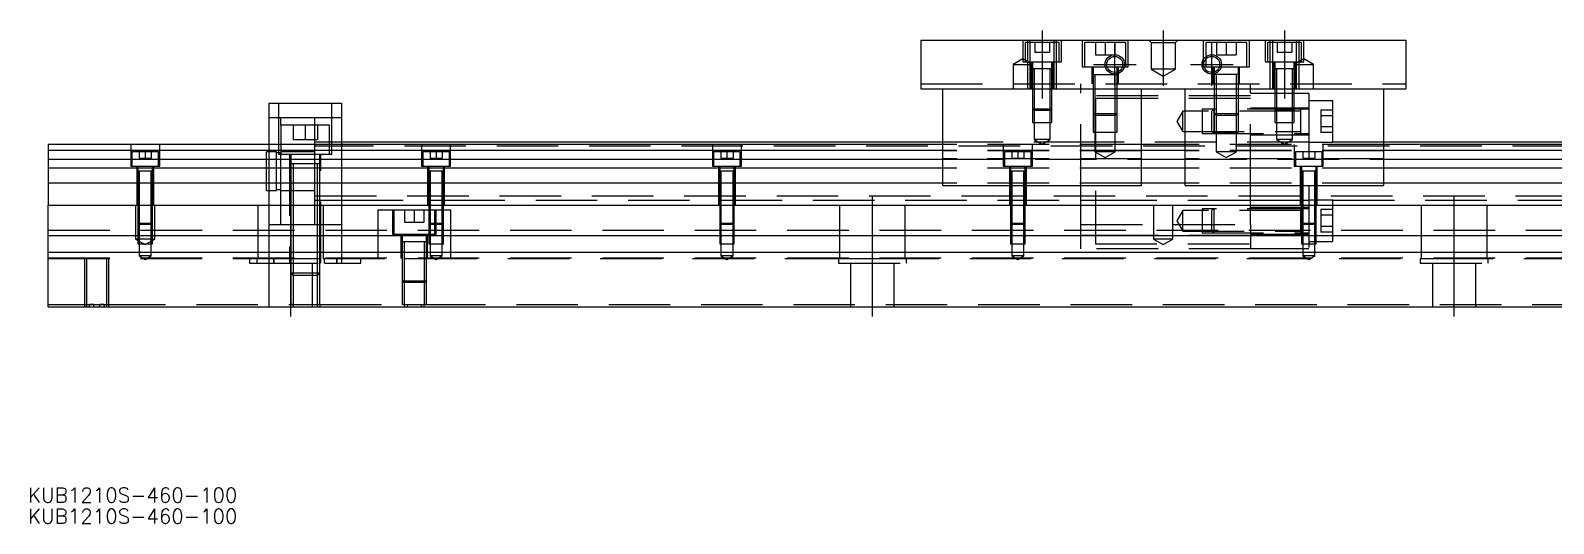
# Model space of a CAD drawing. Extents: x -12 to 639, y -267 to 77.
# Drawn here: x -3.7 to 310.5, y -266.8 to -165.1 of the extents above; entities that cross this region are included whole.
import ezdxf

# ---------------------------------------------------------------- set-up
doc = ezdxf.new("R2010")
doc.units = 0
doc.linetypes.add('CENTER', pattern=[50.8, 31.75, -6.35, 6.35, -6.35])
doc.linetypes.add('DASHED', pattern=[19.05, 12.7, -6.35])
doc.layers.get('0').update_dxf_attribs({"linetype": 'CONTINUOUS'})
doc.layers.add('CENTER', color=1, linetype='CENTER')
doc.styles.get("Standard").update_dxf_attribs({"font": 'txt.shx', "height": 3, "bigfont": 'bigfont.shx'})

# ---------------------------------------------------------------- blocks, each defined once
blk = doc.blocks.new('*U2')
at = {"color": 7, "linetype": 'CONTINUOUS'}
blk.add_text('KUB1210S-460-100', height=3, dxfattribs=at).set_placement((-4.19, -266.79))
blk = doc.blocks.new('*U3')
at = {"color": 7, "linetype": 'CONTINUOUS'}
blk.add_text('KUB1210S-460-100', height=3, dxfattribs=at).set_placement((-4.19, -262.44))

msp = doc.modelspace()

# ---------------------------------------------------------------- linework, layer by layer
at = {"color": 7, "linetype": 'CONTINUOUS'}
for p, q in [((180, -167.12), (280, -167.12)), ((180, -167.12), (180, -177.12)), ((280, -167.12), (280, -177.12)), ((180, -177.12), (280, -177.12)), ((184.5, -197.12), (184.5, -177.12)), ((225.5, -197.12), (225.5, -177.12)), ((234.5, -197.12), (234.5, -177.12)), ((275.5, -197.12), (275.5, -177.12)), ((45.5, -180.12), (45.5, -188.62)), ((45.5, -180.12), (60.5, -180.12)), ((60.5, -180.12), (60.5, -188.62)), ((184.5, -188.12), (60.5, -188.12)), ((410, -188.12), (275.5, -188.12)), ((0, -188.62), (0, -189.87)), ((184.5, -188.62), (0, -188.62)), ((184.5, -189.87), (0, -189.87)), ((0, -189.87), (0, -191.65)), ((234.5, -188.62), (225.5, -188.62)), ((234.5, -189.87), (225.5, -189.87)), ((460, -188.62), (275.5, -188.62)), ((460, -189.87), (275.5, -189.87)), ((0, -191.65), (184.5, -191.65)), ((0, -191.65), (0, -193.54)), ((184.5, -193.54), (0, -193.54)), ((0, -193.54), (0, -196.6)), ((225.5, -191.65), (234.5, -191.65)), ((234.5, -193.54), (225.5, -193.54)), ((275.5, -191.65), (460, -191.65)), ((460, -193.54), (275.5, -193.54)), ((0, -196.6), (0, -201.12)), ((184.5, -196.6), (0, -196.6)), ((184.5, -197.12), (225.5, -197.12)), ((234.5, -196.6), (225.5, -196.6)), ((234.5, -197.12), (275.5, -197.12)), ((460, -196.6), (275.5, -196.6)), ((0, -201.12), (460, -201.12)), ((0, -207.42), (0, -201.12)), ((0, -207.42), (460, -207.42)), ((0, -210.82), (0, -207.42)), ((0, -222.12), (0, -210.82)), ((0, -210.82), (460, -210.82)), ((0, -222.12), (460, -222.12))]:
    msp.add_line(p, q, dxfattribs=at)
at = {"color": 3, "linetype": 'DASHED'}
for p, q in [((201, -167.12), (201, -171.62)), ((208.5, -167.62), (201.5, -167.62)), ((201.5, -167.62), (201.5, -171.62)), ((202, -167.12), (202, -167.62)), ((202, -167.62), (202, -171.62)), ((202.5, -167.12), (202.5, -177.12)), ((203.5, -167.62), (203.5, -169.62)), ((203.5, -169.62), (205, -169.62)), ((205, -167.62), (205, -169.62)), ((205, -169.62), (206.5, -169.62)), ((206.5, -167.62), (206.5, -169.62)), ((207.5, -177.12), (207.5, -167.12)), ((208, -167.62), (208, -167.12)), ((208, -171.62), (208, -167.62)), ((208.5, -171.62), (208.5, -167.62)), ((209, -171.62), (209, -167.12)), ((213.25, -167.12), (213.25, -172.62)), ((222.25, -167.62), (213.75, -167.62)), ((213.75, -167.62), (213.75, -172.62)), ((216, -167.62), (216, -170.12)), ((218, -167.62), (218, -170.12)), ((220, -167.62), (220, -170.12)), ((222.25, -172.62), (222.25, -167.62)), ((222.75, -172.62), (222.75, -167.12)), ((227, -167.12), (227.5, -167.62)), ((227.5, -167.62), (227.5, -173.12)), ((227.5, -167.62), (232.5, -167.62)), ((232.5, -167.62), (233, -167.12)), ((232.5, -173.12), (232.5, -167.62)), ((238.25, -167.12), (238.25, -172.62)), ((247.25, -167.62), (238.75, -167.62)), ((238.75, -167.62), (238.75, -170.56)), ((241, -167.62), (241, -170.12)), ((243, -167.62), (243, -170.12)), ((245, -167.62), (245, -170.12)), ((247.25, -172.62), (247.25, -167.62)), ((247.75, -172.62), (247.75, -167.12)), ((251, -167.12), (251, -171.62)), ((258.5, -167.62), (251.5, -167.62)), ((251.5, -167.62), (251.5, -171.62)), ((252, -167.12), (252, -167.62)), ((252, -167.62), (252, -171.62)), ((252.5, -167.12), (252.5, -177.12)), ((253.5, -167.62), (253.5, -169.62)), ((253.5, -169.62), (255, -169.62)), ((255, -167.62), (255, -169.62)), ((255, -169.62), (256.5, -169.62)), ((256.5, -167.62), (256.5, -169.62)), ((257.5, -177.12), (257.5, -167.12)), ((258, -167.62), (258, -167.12)), ((258, -171.62), (258, -167.62)), ((258.5, -171.62), (258.5, -167.62)), ((259, -171.62), (259, -167.12)), ((201, -170.97), (199, -172.12)), ((199, -172.12), (203, -172.12)), ((199, -172.12), (199, -177.12)), ((203, -172.12), (201, -170.97)), ((201, -171.62), (209, -171.62)), ((202, -171.62), (202, -177.12)), ((202.75, -171.62), (202.75, -177.12)), ((203, -171.62), (203, -173.02)), ((207, -173.02), (207, -171.62)), ((207.25, -177.12), (207.25, -171.62)), ((208, -177.12), (208, -171.62)), ((213.25, -172.62), (222.75, -172.62)), ((215.25, -172.62), (215.25, -176.12)), ((215.5, -172.62), (215.5, -174.22)), ((216, -170.12), (218, -170.12)), ((218, -170.12), (220, -170.12)), ((220.5, -173.69), (220.5, -172.62)), ((220.75, -176.12), (220.75, -172.62)), ((238.25, -172.62), (247.75, -172.62)), ((238.75, -170.56), (238.75, -171.04)), ((238.75, -171.04), (238.75, -172.62)), ((240.25, -172.62), (240.25, -176.12)), ((240.5, -172.62), (240.5, -173.69)), ((241, -170.12), (243, -170.12)), ((243, -170.12), (245, -170.12)), ((245.5, -174.22), (245.5, -172.62)), ((245.75, -176.12), (245.75, -172.62)), ((251, -171.62), (259, -171.62)), ((252, -171.62), (252, -177.12)), ((252.75, -171.62), (252.75, -177.12)), ((253, -171.62), (253, -173.02)), ((259, -170.97), (257, -172.12)), ((257, -173.02), (257, -171.62)), ((257, -172.12), (261, -172.12)), ((257.25, -177.12), (257.25, -171.62)), ((258, -177.12), (258, -171.62)), ((261, -172.12), (259, -170.97)), ((261, -177.12), (261, -172.12)), ((203, -173.01), (203, -173.02)), ((203.22, -173.02), (203, -173.02)), ((203, -173.02), (203, -173.03)), ((203, -173.02), (203, -177.12)), ((206.78, -173.02), (203.22, -173.02)), ((203.35, -173.02), (203.35, -177.12)), ((206.65, -177.12), (206.65, -173.02)), ((207, -173.02), (206.78, -173.02)), ((207, -173.02), (207, -173.01)), ((207, -173.03), (207, -173.02)), ((207, -177.12), (207, -173.02)), ((215.5, -174.21), (215.5, -174.22)), ((215.5, -174.22), (215.76, -174.22)), ((215.5, -174.22), (220.5, -174.22)), ((215.5, -174.22), (215.5, -174.22)), ((215.5, -174.22), (215.5, -176.12)), ((215.9, -174.22), (215.9, -176.12)), ((220.1, -176.12), (220.1, -174.22)), ((220.5, -174.06), (220.5, -173.69)), ((220.5, -174.22), (220.5, -174.06)), ((220.5, -174.22), (220.5, -174.21)), ((220.5, -174.22), (220.5, -174.22)), ((220.5, -176.12), (220.5, -174.22)), ((227.5, -173.12), (230, -174.56)), ((232.5, -173.12), (227.5, -173.12)), ((230, -174.56), (232.5, -173.12)), ((240.5, -173.69), (240.5, -174.06)), ((240.5, -174.06), (240.5, -174.22)), ((240.5, -174.21), (240.5, -174.22)), ((240.76, -174.22), (240.5, -174.22)), ((240.5, -174.22), (240.5, -174.22)), ((240.5, -174.22), (240.5, -176.12)), ((245.24, -174.22), (240.76, -174.22)), ((240.9, -174.22), (240.9, -176.12)), ((245.1, -176.12), (245.1, -174.22)), ((245.5, -174.22), (245.24, -174.22)), ((245.5, -174.22), (245.5, -174.21)), ((245.5, -174.22), (245.5, -174.22)), ((245.5, -176.12), (245.5, -174.22)), ((253, -173.01), (253, -173.02)), ((253.22, -173.02), (253, -173.02)), ((253, -173.02), (253, -177.12)), ((253, -173.02), (253, -173.03)), ((256.78, -173.02), (253.22, -173.02)), ((253.35, -173.02), (253.35, -177.12)), ((256.65, -177.12), (256.65, -173.02)), ((257, -173.02), (256.78, -173.02)), ((257, -173.02), (257, -173.01)), ((257, -177.12), (257, -173.02)), ((257, -173.03), (257, -173.02)), ((180, -176.12), (280, -176.12)), ((203, -177.12), (203, -181.27)), ((203, -177.12), (203, -181.27)), ((203.35, -177.12), (203.35, -181.62)), ((206.65, -181.62), (206.65, -177.12)), ((207, -181.27), (207, -177.12)), ((207, -181.27), (207, -177.12)), ((213, -177.12), (213, -176.12)), ((213, -197.12), (213, -177.12)), ((248, -178.62), (213, -178.62)), ((215.5, -176.12), (215.5, -177.12)), ((215.5, -176.12), (215.5, -177.12)), ((215.5, -177.12), (215.5, -182.22)), ((215.5, -177.12), (215.5, -182.22)), ((215.9, -176.12), (215.9, -177.12)), ((215.9, -177.12), (215.9, -182.62)), ((220.1, -177.12), (220.1, -176.12)), ((220.1, -182.62), (220.1, -177.12)), ((220.5, -177.12), (220.5, -176.12)), ((220.5, -177.12), (220.5, -176.12)), ((220.5, -182.22), (220.5, -177.12)), ((220.5, -182.22), (220.5, -177.12)), ((240.5, -176.12), (240.5, -177.12)), ((240.5, -176.12), (240.5, -177.12)), ((240.5, -177.12), (240.5, -182.22)), ((240.5, -177.12), (240.5, -182.22)), ((240.9, -176.12), (240.9, -177.12)), ((240.9, -177.12), (240.9, -182.62)), ((245.1, -177.12), (245.1, -176.12)), ((245.1, -182.62), (245.1, -177.12)), ((245.5, -177.12), (245.5, -176.12)), ((245.5, -177.12), (245.5, -176.12)), ((245.5, -182.22), (245.5, -177.12)), ((245.5, -182.22), (245.5, -177.12)), ((248, -177.12), (248, -176.12)), ((248, -197.12), (248, -177.12)), ((260, -178.12), (248, -178.12)), ((253, -177.12), (253, -181.27)), ((253, -177.12), (253, -181.27)), ((253.35, -177.12), (253.35, -181.62)), ((256.65, -181.62), (256.65, -177.12)), ((257, -181.27), (257, -177.12)), ((257, -181.27), (257, -177.12)), ((260, -178.12), (260, -210.12)), ((47.5, -180.12), (47.5, -190.62)), ((58.5, -190.62), (58.5, -180.12)), ((203, -181.27), (207, -181.27)), ((203, -181.27), (203, -184.12)), ((203, -181.27), (203.35, -181.62)), ((206.65, -181.62), (203.35, -181.62)), ((203.35, -181.62), (203.35, -184.12)), ((206.65, -181.62), (207, -181.27)), ((206.65, -184.12), (206.65, -181.62)), ((207, -184.12), (207, -181.27)), ((215.5, -182.22), (220.5, -182.22)), ((215.5, -182.22), (215.5, -186.12)), ((215.5, -182.22), (215.9, -182.62)), ((248, -179.12), (216, -179.12)), ((216, -179.12), (216, -209.12)), ((220.1, -182.62), (220.5, -182.22)), ((220.5, -186.12), (220.5, -182.22)), ((234, -181.77), (232.79, -183.87)), ((234, -185.97), (234, -181.77)), ((258.4, -181.77), (234, -181.77)), ((238, -181.37), (238, -186.37)), ((260, -181.37), (238, -181.37)), ((240.4, -181.37), (240.4, -186.37)), ((240.5, -182.22), (245.5, -182.22)), ((240.5, -182.22), (240.5, -186.12)), ((240.5, -182.22), (240.9, -182.62)), ((245.1, -182.62), (245.5, -182.22)), ((245.5, -186.12), (245.5, -182.22)), ((260, -181.12), (248, -181.12)), ((253, -181.27), (257, -181.27)), ((253, -181.27), (253, -184.12)), ((253, -181.27), (253.35, -181.62)), ((256.65, -181.62), (253.35, -181.62)), ((253.35, -181.62), (253.35, -184.12)), ((256.65, -181.62), (257, -181.27)), ((256.65, -184.12), (256.65, -181.62)), ((257, -184.12), (257, -181.27)), ((258.4, -186.37), (258.4, -181.37)), ((265, -179.62), (260, -179.62)), ((262.5, -181.56), (262.5, -186.18)), ((265, -181.56), (262.5, -181.56)), ((265, -188.12), (265, -179.62)), ((48, -183.12), (45.5, -183.12)), ((48, -184.62), (48, -183.12)), ((55, -183.12), (48, -183.12)), ((58, -184.62), (48, -184.62)), ((48, -184.62), (48, -188.62)), ((50.5, -184.62), (50.5, -187.62)), ((53, -184.62), (53, -187.62)), ((55, -184.62), (55, -183.12)), ((60.5, -183.12), (55, -183.12)), ((55, -188.62), (55, -184.62)), ((55.5, -184.62), (55.5, -187.62)), ((58, -188.62), (58, -184.62)), ((203, -184.12), (207, -184.12)), ((203.35, -184.12), (203.35, -187.62)), ((206.65, -187.62), (206.65, -184.12)), ((220.1, -182.62), (215.9, -182.62)), ((215.9, -182.62), (215.9, -186.12)), ((220.1, -186.12), (220.1, -182.62)), ((232.79, -183.87), (234, -185.97)), ((245.1, -182.62), (240.9, -182.62)), ((240.9, -182.62), (240.9, -186.12)), ((245.1, -186.12), (245.1, -182.62)), ((253, -184.12), (257, -184.12)), ((253.35, -184.12), (253.35, -187.62)), ((256.65, -187.62), (256.65, -184.12)), ((265, -182.72), (262.5, -182.72)), ((265, -185.02), (262.5, -185.02)), ((50.5, -187.62), (53, -187.62)), ((53, -187.62), (55.5, -187.62)), ((58, -188.12), (55, -188.12)), ((60.5, -188.12), (58, -188.12)), ((216, -188.12), (184.5, -188.12)), ((206.65, -187.62), (203.35, -187.62)), ((203.35, -187.62), (205, -188.57)), ((205, -188.57), (206.65, -187.62)), ((215.5, -186.12), (220.5, -186.12)), ((215.9, -186.12), (215.9, -190.12)), ((260, -188.12), (216, -188.12)), ((220.1, -190.12), (220.1, -186.12)), ((234, -185.97), (258.4, -185.97)), ((238, -186.37), (260, -186.37)), ((240.5, -186.12), (245.5, -186.12)), ((240.9, -186.12), (240.9, -190.12)), ((245.1, -190.12), (245.1, -186.12)), ((248, -186.62), (260, -186.62)), ((256.65, -187.62), (253.35, -187.62)), ((253.35, -187.62), (255, -188.57)), ((255, -188.57), (256.65, -187.62)), ((260, -188.12), (265, -188.12)), ((260, -188.12), (265, -188.12)), ((265, -186.18), (262.5, -186.18)), ((275.5, -188.12), (265, -188.12)), ((17, -188.62), (17, -193.12)), ((22.75, -190.12), (17.25, -190.12)), ((17.25, -190.12), (17.25, -193.12)), ((18.75, -190.12), (18.75, -191.42)), ((18.75, -191.42), (20, -191.42)), ((20, -190.12), (20, -191.42)), ((20, -191.42), (21.25, -191.42)), ((21.25, -190.12), (21.25, -191.42)), ((22.75, -193.12), (22.75, -190.12)), ((23, -193.12), (23, -188.62)), ((45, -198.12), (45, -190.12)), ((45.5, -190.12), (45, -190.12)), ((45.5, -188.62), (45.5, -201.12)), ((47.1, -190.12), (45.5, -190.12)), ((47.1, -198.12), (47.1, -190.12)), ((48, -190.32), (47.1, -190.32)), ((47.5, -190.62), (58.5, -190.62)), ((48, -188.62), (48, -190.62)), ((55, -190.12), (48, -190.12)), ((48, -194.12), (48, -190.62)), ((49.75, -190.62), (49.75, -213.12)), ((50, -190.62), (50, -192.62)), ((55, -190.62), (55, -188.62)), ((410, -188.99), (55, -188.99)), ((55, -192.62), (55, -190.62)), ((56, -192.62), (56, -190.62)), ((56.25, -213.12), (56.25, -190.62)), ((58, -190.62), (58, -188.62)), ((60.5, -188.62), (60.5, -201.12)), ((77, -188.62), (77, -193.12)), ((82.75, -190.12), (77.25, -190.12)), ((77.25, -190.12), (77.25, -193.12)), ((78.75, -190.12), (78.75, -191.42)), ((78.75, -191.42), (80, -191.42)), ((80, -190.12), (80, -191.42)), ((80, -191.42), (81.25, -191.42)), ((81.25, -190.12), (81.25, -191.42)), ((82.75, -193.12), (82.75, -190.12)), ((83, -193.12), (83, -188.62)), ((137, -188.62), (137, -193.12)), ((142.75, -190.12), (137.25, -190.12)), ((137.25, -190.12), (137.25, -193.12)), ((138.75, -190.12), (138.75, -191.42)), ((138.75, -191.42), (140, -191.42)), ((140, -190.12), (140, -191.42)), ((140, -191.42), (141.25, -191.42)), ((141.25, -190.12), (141.25, -191.42)), ((142.75, -193.12), (142.75, -190.12)), ((143, -193.12), (143, -188.62)), ((225.5, -188.62), (184.5, -188.62)), ((225.5, -189.87), (184.5, -189.87)), ((225.5, -189.92), (184.5, -189.92)), ((225.5, -191.62), (184.5, -191.62)), ((197, -188.62), (197, -193.12)), ((202.75, -190.12), (197.25, -190.12)), ((197.25, -190.12), (197.25, -193.12)), ((198.75, -190.12), (198.75, -191.42)), ((198.75, -191.42), (200, -191.42)), ((200, -190.12), (200, -191.42)), ((200, -191.42), (201.25, -191.42)), ((201.25, -190.12), (201.25, -191.42)), ((202.75, -193.12), (202.75, -190.12)), ((203, -193.12), (203, -188.62)), ((220.1, -190.12), (215.9, -190.12)), ((215.9, -190.12), (218, -191.33)), ((218, -191.33), (220.1, -190.12)), ((275.5, -188.62), (234.5, -188.62)), ((275.5, -189.87), (234.5, -189.87)), ((275.5, -189.92), (234.5, -189.92)), ((275.5, -191.62), (234.5, -191.62)), ((245.1, -190.12), (240.9, -190.12)), ((240.9, -190.12), (243, -191.33)), ((243, -191.33), (245.1, -190.12)), ((257, -188.62), (257, -193.12)), ((262.75, -190.12), (257.25, -190.12)), ((257.25, -190.12), (257.25, -193.12)), ((258.75, -190.12), (258.75, -191.42)), ((258.75, -191.42), (260, -191.42)), ((260, -190.12), (260, -191.42)), ((260, -191.42), (261.25, -191.42)), ((261.25, -190.12), (261.25, -191.42)), ((262.75, -193.12), (262.75, -190.12)), ((263, -193.12), (263, -188.62)), ((17, -193.12), (23, -193.12)), ((18.25, -193.12), (18.25, -201.12)), ((18.5, -193.12), (18.5, -194.12)), ((18.5, -194.11), (18.5, -194.12)), ((18.62, -194.12), (18.5, -194.12)), ((18.5, -194.12), (18.5, -201.12)), ((18.5, -194.12), (18.5, -194.12)), ((20, -194.12), (18.62, -194.12)), ((18.75, -194.12), (18.75, -201.12)), ((21.38, -194.12), (20, -194.12)), ((21.25, -201.12), (21.25, -194.12)), ((21.5, -194.12), (21.38, -194.12)), ((21.5, -194.12), (21.5, -193.12)), ((21.5, -194.12), (21.5, -194.11)), ((21.5, -201.12), (21.5, -194.12)), ((21.5, -194.12), (21.5, -194.12)), ((21.75, -201.12), (21.75, -193.12)), ((48, -201.12), (48, -194.12)), ((50.35, -192.62), (50, -192.62)), ((50, -192.62), (50, -192.62)), ((50, -192.62), (50, -201.12)), ((50, -192.62), (50, -192.62)), ((55.65, -192.62), (50.35, -192.62)), ((50.5, -192.62), (50.5, -201.12)), ((55, -194.12), (55, -192.62)), ((55, -201.12), (55, -194.12)), ((55.5, -201.12), (55.5, -192.62)), ((56, -192.62), (55.65, -192.62)), ((56, -201.12), (56, -192.62)), ((56, -192.62), (56, -192.62)), ((56, -192.62), (56, -192.62)), ((77, -193.12), (83, -193.12)), ((78.25, -193.12), (78.25, -201.12)), ((78.5, -193.12), (78.5, -194.12)), ((78.5, -194.11), (78.5, -194.12)), ((78.62, -194.12), (78.5, -194.12)), ((78.5, -194.12), (78.5, -201.12)), ((78.5, -194.12), (78.5, -194.12)), ((80, -194.12), (78.62, -194.12)), ((78.75, -194.12), (78.75, -201.12)), ((81.38, -194.12), (80, -194.12)), ((81.25, -201.12), (81.25, -194.12)), ((81.5, -194.12), (81.38, -194.12)), ((81.5, -194.12), (81.5, -193.12)), ((81.5, -194.12), (81.5, -194.11)), ((81.5, -201.12), (81.5, -194.12)), ((81.5, -194.12), (81.5, -194.12)), ((81.75, -201.12), (81.75, -193.12)), ((137, -193.12), (143, -193.12)), ((138.25, -193.12), (138.25, -201.12)), ((138.5, -193.12), (138.5, -194.12)), ((138.5, -194.11), (138.5, -194.12)), ((138.62, -194.12), (138.5, -194.12)), ((138.5, -194.12), (138.5, -201.12)), ((138.5, -194.12), (138.5, -194.12)), ((140, -194.12), (138.62, -194.12)), ((138.75, -194.12), (138.75, -201.12)), ((141.38, -194.12), (140, -194.12)), ((141.25, -201.12), (141.25, -194.12)), ((141.5, -194.12), (141.38, -194.12)), ((141.5, -194.12), (141.5, -193.12)), ((141.5, -194.12), (141.5, -194.11)), ((141.5, -201.12), (141.5, -194.12)), ((141.5, -194.12), (141.5, -194.12)), ((141.75, -201.12), (141.75, -193.12)), ((184.5, -191.65), (225.5, -191.65)), ((225.5, -193.54), (184.5, -193.54)), ((197, -193.12), (203, -193.12)), ((198.25, -193.12), (198.25, -201.12)), ((198.5, -193.12), (198.5, -194.12)), ((198.5, -194.11), (198.5, -194.12)), ((198.62, -194.12), (198.5, -194.12)), ((198.5, -194.12), (198.5, -201.12)), ((198.5, -194.12), (198.5, -194.12)), ((200, -194.12), (198.62, -194.12)), ((198.75, -194.12), (198.75, -201.12)), ((201.38, -194.12), (200, -194.12)), ((201.25, -201.12), (201.25, -194.12)), ((201.5, -194.12), (201.38, -194.12)), ((201.5, -194.12), (201.5, -193.12)), ((201.5, -194.12), (201.5, -194.11)), ((201.5, -201.12), (201.5, -194.12)), ((201.5, -194.12), (201.5, -194.12)), ((201.75, -201.12), (201.75, -193.12)), ((234.5, -191.65), (275.5, -191.65)), ((275.5, -193.54), (234.5, -193.54)), ((257, -193.12), (263, -193.12)), ((258.25, -193.12), (258.25, -201.12)), ((258.5, -193.12), (258.5, -194.12)), ((258.5, -194.11), (258.5, -194.12)), ((258.62, -194.12), (258.5, -194.12)), ((258.5, -194.12), (258.5, -201.12)), ((258.5, -194.12), (258.5, -194.12)), ((260, -194.12), (258.62, -194.12)), ((258.75, -194.12), (258.75, -201.12)), ((261.38, -194.12), (260, -194.12)), ((261.25, -201.12), (261.25, -194.12)), ((261.5, -194.12), (261.38, -194.12)), ((261.5, -194.12), (261.5, -193.12)), ((261.5, -194.12), (261.5, -194.11)), ((261.5, -201.12), (261.5, -194.12)), ((261.5, -194.12), (261.5, -194.12)), ((261.75, -201.12), (261.75, -193.12)), ((47.1, -197.92), (48, -197.92)), ((225.5, -196.6), (184.5, -196.6)), ((225.5, -196.62), (184.5, -196.62)), ((213, -201.12), (213, -197.12)), ((275.5, -196.6), (234.5, -196.6)), ((275.5, -196.62), (234.5, -196.62)), ((248, -201.12), (248, -197.12)), ((45, -198.12), (45.5, -198.12)), ((45.5, -198.12), (47.1, -198.12)), ((48, -198.12), (50, -198.12)), ((50, -198.12), (50.5, -198.12)), ((50.5, -198.12), (55, -198.12)), ((55, -199.24), (410, -199.24)), ((55, -200.12), (55.5, -200.12)), ((55.5, -200.12), (56, -200.12)), ((56, -200.12), (60.5, -200.12)), ((60.5, -200.12), (78.5, -200.12)), ((78.5, -200.12), (78.75, -200.12)), ((78.75, -200.12), (81.25, -200.12)), ((81.25, -200.12), (81.5, -200.12)), ((81.5, -200.12), (213, -200.12)), ((213, -200.12), (216, -200.12)), ((216, -200.12), (248, -200.12)), ((216, -200.12), (248, -200.12)), ((248, -200.12), (258.5, -200.12)), ((248, -200.12), (258.5, -200.12)), ((258.5, -200.12), (258.75, -200.12)), ((258.5, -200.12), (258.75, -200.12)), ((258.75, -200.12), (260, -200.12)), ((258.75, -200.12), (260, -200.12)), ((261.25, -200.12), (260, -200.12)), ((265, -200.12), (260, -200.12)), ((261.5, -200.12), (261.25, -200.12)), ((265, -200.12), (261.5, -200.12)), ((265, -200.12), (410, -200.12)), ((265, -208.62), (265, -200.12)), ((18, -201.12), (18, -208.12)), ((18.5, -201.12), (18.5, -204.87)), ((18.5, -201.12), (18.5, -204.87)), ((18.75, -201.12), (18.75, -205.12)), ((21.25, -205.12), (21.25, -201.12)), ((21.5, -204.87), (21.5, -201.12)), ((21.5, -204.87), (21.5, -201.12)), ((22, -208.12), (22, -201.12)), ((43.29, -212.12), (43.29, -201.12)), ((45.5, -201.12), (45.5, -207.42)), ((48, -205.12), (48, -201.12)), ((50, -201.12), (50, -207.42)), ((50.5, -201.12), (50.5, -207.42)), ((55, -205.12), (55, -201.12)), ((55.5, -207.42), (55.5, -201.12)), ((56, -207.42), (56, -201.12)), ((56.71, -201.12), (56.71, -212.12)), ((60.5, -201.12), (60.5, -207.42)), ((68, -202.12), (68, -207.42)), ((68, -202.12), (78.5, -202.12)), ((71, -202.12), (71, -207.12)), ((71.25, -202.12), (71.25, -207.12)), ((73.5, -202.12), (73.5, -204.62)), ((75.5, -202.12), (75.5, -204.62)), ((77.5, -202.12), (77.5, -204.62)), ((78.5, -201.12), (78.5, -204.87)), ((78.5, -201.12), (78.5, -204.87)), ((78.5, -202.12), (78.75, -202.12)), ((78.75, -201.12), (78.75, -205.12)), ((78.75, -202.12), (81.25, -202.12)), ((79.75, -205.12), (79.75, -202.12)), ((80, -207.12), (80, -202.12)), ((81.25, -205.12), (81.25, -201.12)), ((81.25, -202.12), (81.5, -202.12)), ((81.5, -204.87), (81.5, -201.12)), ((81.5, -204.87), (81.5, -201.12)), ((81.5, -202.12), (83, -202.12)), ((83, -202.12), (83, -207.42)), ((138.5, -201.12), (138.5, -204.87)), ((138.5, -201.12), (138.5, -204.87)), ((138.75, -201.12), (138.75, -205.12)), ((141.25, -205.12), (141.25, -201.12)), ((141.5, -204.87), (141.5, -201.12)), ((141.5, -204.87), (141.5, -201.12)), ((163.29, -212.12), (163.29, -201.12)), ((176.71, -201.12), (176.71, -212.12)), ((198.5, -201.12), (198.5, -204.87)), ((198.5, -201.12), (198.5, -204.87)), ((198.75, -201.12), (198.75, -205.12)), ((201.25, -205.12), (201.25, -201.12)), ((201.5, -204.87), (201.5, -201.12)), ((201.5, -204.87), (201.5, -201.12)), ((213, -205.12), (213, -201.12)), ((228, -201.12), (228, -208.12)), ((232, -208.12), (232, -201.12)), ((234, -202.27), (232.79, -204.37)), ((234, -206.47), (234, -202.27)), ((258.4, -202.27), (234, -202.27)), ((238, -201.87), (238, -206.87)), ((260, -201.87), (238, -201.87)), ((240.4, -201.87), (240.4, -206.87)), ((248, -205.12), (248, -201.12)), ((260, -201.62), (248, -201.62)), ((258.4, -206.87), (258.4, -201.87)), ((258.5, -201.12), (258.5, -204.87)), ((258.5, -201.12), (258.5, -204.87)), ((258.75, -201.12), (258.75, -205.12)), ((261.25, -205.12), (261.25, -201.12)), ((261.5, -204.87), (261.5, -201.12)), ((261.5, -204.87), (261.5, -201.12)), ((262.5, -202.06), (262.5, -206.68)), ((265, -202.06), (262.5, -202.06)), ((265, -203.22), (262.5, -203.22)), ((283.29, -212.12), (283.29, -201.12)), ((296.71, -201.12), (296.71, -212.12)), ((0, -206.27), (460, -206.27)), ((18.5, -204.87), (21.5, -204.87)), ((18.5, -204.87), (18.5, -207.42)), ((18.5, -204.87), (18.75, -205.12)), ((21.25, -205.12), (18.75, -205.12)), ((18.75, -205.12), (18.75, -209.12)), ((21.25, -205.12), (21.5, -204.87)), ((21.25, -209.12), (21.25, -205.12)), ((21.5, -207.42), (21.5, -204.87)), ((45.5, -205.12), (48, -205.12)), ((48, -205.12), (50, -205.12)), ((50, -205.12), (50.5, -205.12)), ((50.5, -205.12), (55, -205.12)), ((55, -205.12), (60.5, -205.12)), ((71, -207.12), (80, -207.12)), ((72.75, -207.12), (72.75, -212.12)), ((73, -207.12), (73, -207.42)), ((73.5, -204.62), (75.5, -204.62)), ((75.5, -204.62), (77.5, -204.62)), ((78, -207.42), (78, -207.12)), ((78.25, -212.12), (78.25, -207.12)), ((78.5, -204.87), (81.5, -204.87)), ((78.5, -204.87), (78.5, -207.42)), ((78.5, -204.87), (78.75, -205.12)), ((81.25, -205.12), (78.75, -205.12)), ((78.75, -205.12), (78.75, -209.12)), ((79.75, -207.12), (79.75, -205.12)), ((81.25, -205.12), (81.5, -204.87)), ((81.25, -209.12), (81.25, -205.12)), ((81.5, -207.42), (81.5, -204.87)), ((138.5, -204.87), (141.5, -204.87)), ((138.5, -204.87), (138.5, -207.42)), ((138.5, -204.87), (138.75, -205.12)), ((141.25, -205.12), (138.75, -205.12)), ((138.75, -205.12), (138.75, -209.12)), ((141.25, -205.12), (141.5, -204.87)), ((141.25, -209.12), (141.25, -205.12)), ((141.5, -207.42), (141.5, -204.87)), ((198.5, -204.87), (201.5, -204.87)), ((198.5, -204.87), (198.5, -207.42)), ((198.5, -204.87), (198.75, -205.12)), ((201.25, -205.12), (198.75, -205.12)), ((198.75, -205.12), (198.75, -209.12)), ((201.25, -205.12), (201.5, -204.87)), ((201.25, -209.12), (201.25, -205.12)), ((201.5, -207.42), (201.5, -204.87)), ((213, -205.12), (248, -205.12)), ((213, -207.42), (213, -205.12)), ((232.79, -204.37), (234, -206.47)), ((234, -206.47), (258.4, -206.47)), ((238, -206.87), (260, -206.87)), ((248, -205.12), (248, -207.42)), ((248, -207.12), (260, -207.12)), ((258.5, -204.87), (261.5, -204.87)), ((258.5, -204.87), (258.5, -207.42)), ((258.5, -204.87), (258.75, -205.12)), ((261.25, -205.12), (258.75, -205.12)), ((258.75, -205.12), (258.75, -209.12)), ((261.25, -205.12), (261.5, -204.87)), ((261.25, -209.12), (261.25, -205.12)), ((261.5, -207.42), (261.5, -204.87)), ((265, -205.52), (262.5, -205.52)), ((265, -206.68), (262.5, -206.68)), ((22, -208.12), (18, -208.12)), ((18, -208.12), (20, -209.27)), ((18.5, -207.42), (18.5, -209.12)), ((18.5, -209.12), (21.5, -209.12)), ((18.75, -209.12), (18.75, -211.62)), ((20, -209.27), (22, -208.12)), ((21.25, -211.62), (21.25, -209.12)), ((21.5, -209.12), (21.5, -207.42)), ((45.5, -207.42), (45.5, -210.82)), ((50, -207.42), (50, -210.82)), ((50.5, -207.42), (50.5, -210.82)), ((55.5, -210.82), (55.5, -207.42)), ((56, -210.82), (56, -207.42)), ((60.5, -207.42), (60.5, -210.82)), ((68, -207.42), (68, -210.82)), ((73, -207.42), (73, -208.72)), ((73, -208.71), (73, -208.72)), ((73.26, -208.72), (73, -208.72)), ((73, -208.72), (73, -210.82)), ((73, -208.72), (73, -208.72)), ((77.74, -208.72), (73.26, -208.72)), ((73.4, -208.72), (73.4, -210.82)), ((77.6, -210.82), (77.6, -208.72)), ((78, -208.72), (77.74, -208.72)), ((78, -208.72), (78, -207.42)), ((78, -208.72), (78, -208.71)), ((78, -210.82), (78, -208.72)), ((78, -208.72), (78, -208.72)), ((78.5, -207.42), (78.5, -209.12)), ((78.5, -209.12), (81.5, -209.12)), ((78.75, -209.12), (78.75, -211.62)), ((81.25, -211.62), (81.25, -209.12)), ((81.5, -209.12), (81.5, -207.42)), ((83, -207.42), (83, -210.82)), ((138.5, -207.42), (138.5, -209.12)), ((138.5, -209.12), (141.5, -209.12)), ((138.75, -209.12), (138.75, -211.62)), ((141.25, -211.62), (141.25, -209.12)), ((141.5, -209.12), (141.5, -207.42)), ((198.5, -207.42), (198.5, -209.12)), ((198.5, -209.12), (201.5, -209.12)), ((198.75, -209.12), (198.75, -211.62)), ((201.25, -211.62), (201.25, -209.12)), ((201.5, -209.12), (201.5, -207.42)), ((213, -207.4), (248, -207.4)), ((216, -207.4), (213, -207.4)), ((213, -210.12), (213, -207.42)), ((248, -210.12), (213, -210.12)), ((248, -207.4), (216, -207.4)), ((216, -209.12), (248, -209.12)), ((232, -208.12), (228, -208.12)), ((228, -208.12), (230, -209.27)), ((230, -209.27), (232, -208.12)), ((248, -207.42), (248, -210.12)), ((260, -210.12), (248, -210.12)), ((258.5, -207.42), (258.5, -209.12)), ((258.5, -209.12), (261.5, -209.12)), ((258.75, -209.12), (258.75, -211.62)), ((260, -208.62), (265, -208.62)), ((261.25, -211.62), (261.25, -209.12)), ((261.5, -209.12), (261.5, -207.42)), ((0, -211.97), (460, -211.97)), ((0, -212.12), (43.29, -212.12)), ((7.5, -212.12), (7.5, -222.12)), ((7.9, -212.12), (7.9, -222.12)), ((12.1, -222.12), (12.1, -212.12)), ((12.5, -222.12), (12.5, -212.12)), ((21.25, -211.62), (18.75, -211.62)), ((18.75, -211.62), (20, -212.34)), ((20, -212.34), (21.25, -211.62)), ((41.5, -212.12), (41.5, -213.12)), ((41.5, -213.12), (43, -213.12)), ((43, -212.12), (57, -212.12)), ((43, -212.12), (43, -213.12)), ((43, -213.12), (57, -213.12)), ((43, -213.12), (57, -213.12)), ((43.29, -212.12), (56.71, -212.12)), ((45.5, -210.82), (45.5, -212.12)), ((45.5, -212.12), (45.5, -213.12)), ((45.5, -213.12), (45.5, -222.12)), ((46.5, -213.12), (46.5, -212.12)), ((46.5, -212.12), (46.5, -213.12)), ((50, -210.82), (50, -212.12)), ((50, -212.12), (50, -213.12)), ((50, -213.12), (50, -215.12)), ((50, -213.12), (50, -215.12)), ((50.5, -210.82), (50.5, -212.12)), ((50.5, -212.12), (50.5, -213.12)), ((50.5, -213.12), (55.5, -213.12)), ((50.5, -213.12), (50.5, -215.62)), ((54.5, -222.12), (54.5, -213.12)), ((55.5, -212.12), (55.5, -210.82)), ((55.5, -213.12), (55.5, -212.12)), ((55.5, -215.62), (55.5, -213.12)), ((56, -212.12), (56, -210.82)), ((56, -213.12), (56, -212.12)), ((56, -215.12), (56, -213.12)), ((56, -215.12), (56, -213.12)), ((56.71, -212.12), (403.29, -212.12)), ((57, -213.12), (57, -212.12)), ((57, -213.12), (59.5, -213.12)), ((59.5, -212.12), (59.5, -213.12)), ((59.5, -213.12), (59.5, -212.12)), ((59.5, -213.12), (64.5, -213.12)), ((60.5, -210.82), (60.5, -213.12)), ((64.5, -213.12), (64.5, -212.12)), ((68, -210.82), (68, -212.12)), ((73, -210.82), (73, -212.12)), ((73, -212.12), (73, -216.72)), ((73, -212.12), (73, -216.72)), ((73.4, -210.82), (73.4, -212.12)), ((73.4, -212.12), (77.6, -212.12)), ((73.4, -212.12), (73.4, -217.12)), ((77.6, -212.12), (77.6, -210.82)), ((77.6, -217.12), (77.6, -212.12)), ((78, -212.12), (78, -210.82)), ((78, -216.72), (78, -212.12)), ((78, -216.72), (78, -212.12)), ((81.25, -211.62), (78.75, -211.62)), ((78.75, -211.62), (80, -212.34)), ((80, -212.34), (81.25, -211.62)), ((83, -210.82), (83, -212.12)), ((141.25, -211.62), (138.75, -211.62)), ((138.75, -211.62), (140, -212.34)), ((140, -212.34), (141.25, -211.62)), ((163, -212.12), (177, -212.12)), ((163, -212.12), (163, -213.12)), ((163, -213.12), (177, -213.12)), ((165.5, -213.12), (165.5, -222.12)), ((174.5, -222.12), (174.5, -213.12)), ((177, -213.12), (177, -212.12)), ((201.25, -211.62), (198.75, -211.62)), ((198.75, -211.62), (200, -212.34)), ((200, -212.34), (201.25, -211.62)), ((261.25, -211.62), (258.75, -211.62)), ((258.75, -211.62), (260, -212.34)), ((260, -212.34), (261.25, -211.62)), ((283, -212.12), (297, -212.12)), ((283, -212.12), (283, -213.12)), ((283, -213.12), (297, -213.12)), ((285.5, -213.12), (285.5, -222.12)), ((294.5, -222.12), (294.5, -213.12)), ((297, -213.12), (297, -212.12)), ((50, -215.12), (56, -215.12)), ((50, -215.12), (50, -221.62)), ((50, -215.12), (50.5, -215.62)), ((55.5, -215.62), (50.5, -215.62)), ((50.5, -215.62), (50.5, -221.62)), ((55.5, -215.62), (56, -215.12)), ((55.5, -221.62), (55.5, -215.62)), ((56, -221.62), (56, -215.12)), ((73, -216.72), (78, -216.72)), ((73, -216.72), (73, -221.62)), ((73, -216.72), (73.4, -217.12)), ((77.6, -217.12), (78, -216.72)), ((78, -221.62), (78, -216.72)), ((77.6, -217.12), (73.4, -217.12)), ((73.4, -217.12), (73.4, -221.62)), ((77.6, -221.62), (77.6, -217.12)), ((0, -221.62), (8.5, -221.62)), ((9.36, -221.62), (8.5, -221.62)), ((8.5, -222.12), (8.5, -221.62)), ((8.5, -221.62), (9.36, -221.62)), ((9.36, -221.62), (10.64, -221.62)), ((9.36, -221.62), (9.36, -222.12)), ((11.5, -221.62), (10.64, -221.62)), ((10.64, -222.12), (10.64, -221.62)), ((10.64, -221.62), (11.5, -221.62)), ((11.5, -221.62), (11.5, -222.12)), ((11.5, -221.62), (50, -221.62)), ((50, -222.12), (50, -221.62)), ((50.5, -221.62), (50, -221.62)), ((50, -221.62), (50.5, -221.62)), ((50.5, -221.62), (55.5, -221.62)), ((50.5, -221.62), (50.5, -222.12)), ((56, -221.62), (55.5, -221.62)), ((55.5, -222.12), (55.5, -221.62)), ((55.5, -221.62), (56, -221.62)), ((56, -221.62), (56, -222.12)), ((56, -221.62), (73.5, -221.62)), ((73.5, -221.62), (73, -221.62)), ((73.5, -222.12), (73.5, -221.62)), ((73.5, -221.62), (74.03, -221.62)), ((74.03, -221.62), (76.97, -221.62)), ((74.03, -221.62), (74.03, -222.12)), ((76.97, -222.12), (76.97, -221.62)), ((76.97, -221.62), (77.5, -221.62)), ((78, -221.62), (77.5, -221.62)), ((77.5, -221.62), (77.5, -222.12)), ((77.5, -221.62), (460, -221.62))]:
    msp.add_line(p, q, dxfattribs=at)
at = {"color": 3, "linetype": 'CONTINUOUS'}
for p, q in [((240.4, -181.37), (240, -181.77)), ((240, -185.97), (240, -181.77)), ((240.4, -186.37), (240, -185.97)), ((240.4, -201.87), (240, -202.27)), ((240, -206.47), (240, -202.27)), ((240.4, -206.87), (240, -206.47))]:
    msp.add_line(p, q, dxfattribs=at)
for centre in [(220, -172.12), (240, -172.12)]:
    msp.add_circle(centre, 2, dxfattribs=at)
at = {"color": 7, "linetype": 'CONTINUOUS'}
for centre in [(220, -172.12), (240, -172.12)]:
    msp.add_circle(centre, 1.65, dxfattribs=at)
at = {"layer": 'CENTER', "color": 1, "linetype": 'CENTER'}
for p, q in [((205, -165.12), (205, -179.12)), ((230, -165.12), (230, -176.56)), ((255, -165.12), (255, -179.12)), ((220, -176.52), (220, -167.72)), ((240, -176.52), (240, -167.72)), ((215.6, -172.12), (224.4, -172.12)), ((235.6, -172.12), (244.4, -172.12)), ((50, -224.12), (50, -199.12)), ((170, -224.12), (170, -199.12)), ((290, -224.12), (290, -199.12))]:
    msp.add_line(p, q, dxfattribs=at)

# ---------------------------------------------------------------- block references
at = {"color": 7, "linetype": 'CONTINUOUS'}
for name in ['*U3', '*U2']:
    msp.add_blockref(name, (0, 0), dxfattribs=at)

doc.saveas('drawing.dxf')
